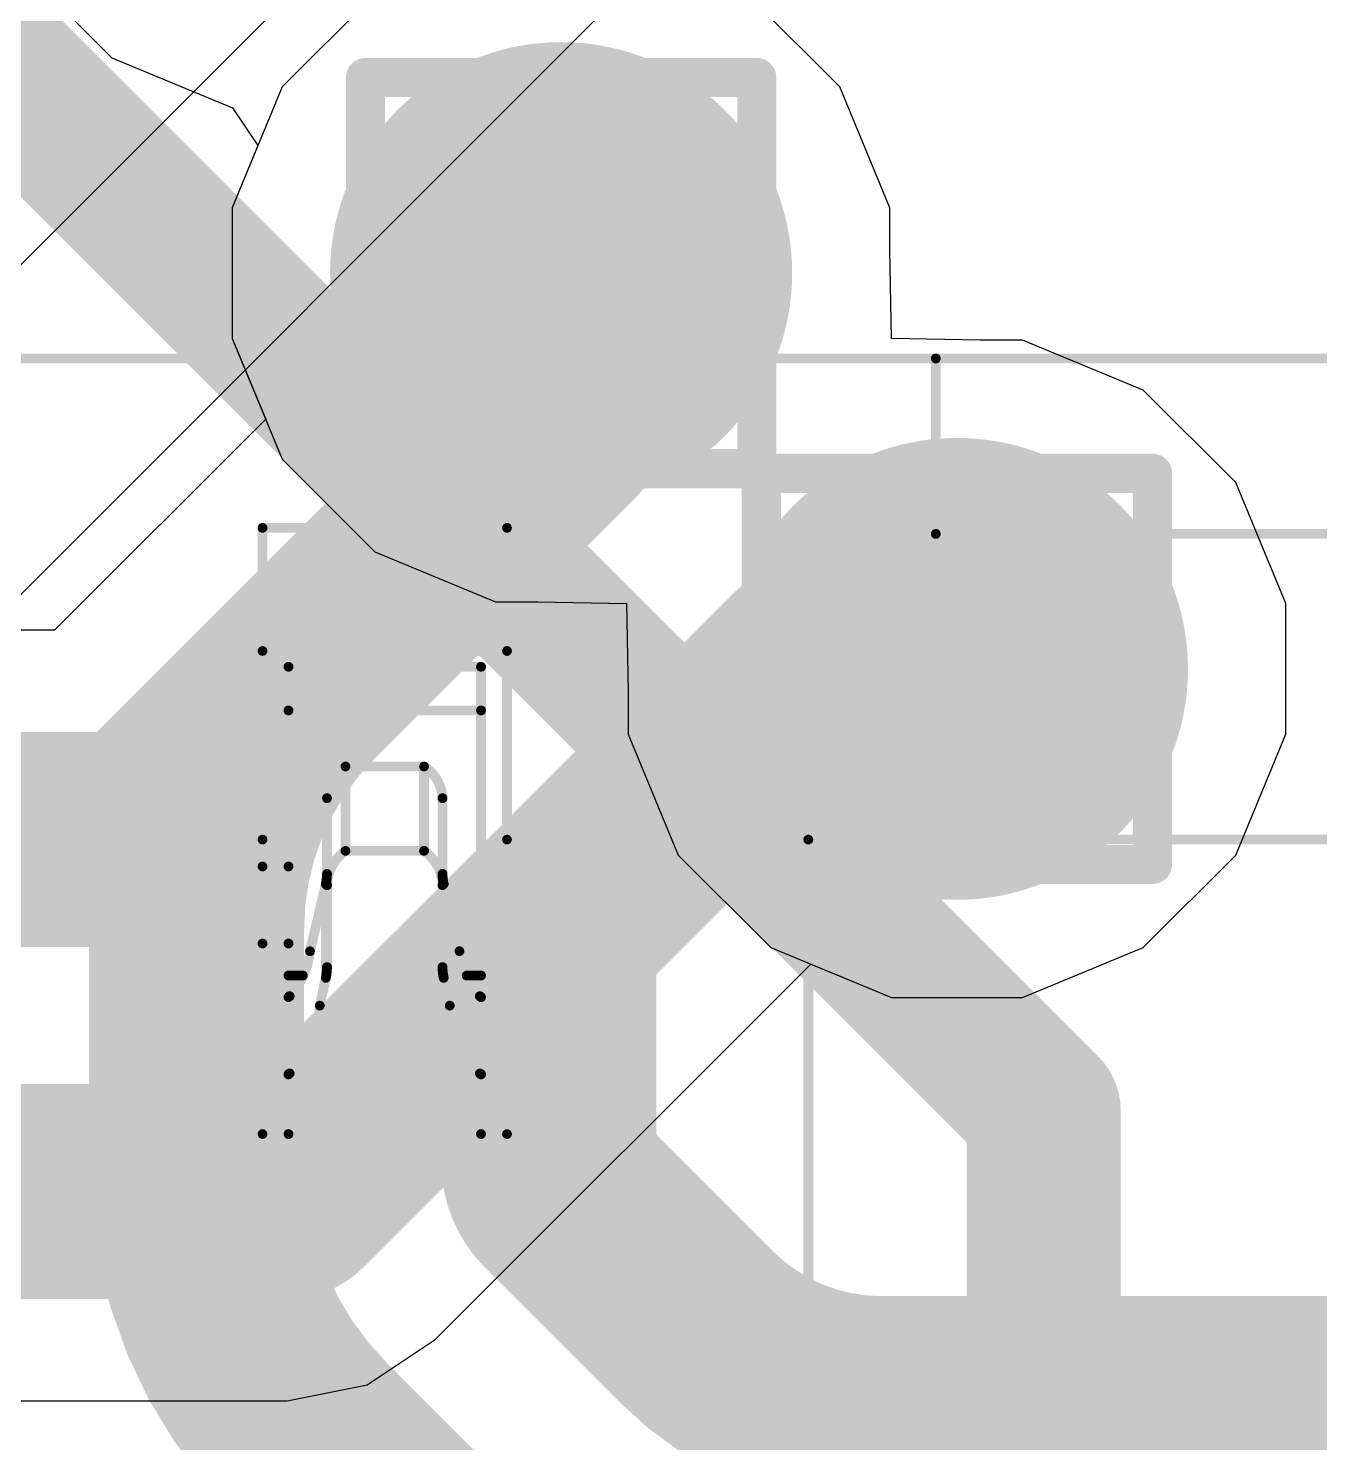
# Model space of a CAD drawing. Header units: inches. Extents: x -11 to 5433, y -4 to 5447.
# Drawn here: x 23.992 to 25.669, y 29.886 to 31.724 of the extents above; entities that cross this region are included whole.
import ezdxf

# ---------------------------------------------------------------- set-up
doc = ezdxf.new("R2010")
doc.units = ezdxf.units.IN
for name, color, linetype in [('Bottom Layer', 5, 'Continuous'), ('Bottom Solder', 6, 'Continuous'), ('Drill Drawing', 1, 'Continuous'), ('Ground', 16, 'Continuous'), ('Mechanical 4', 56, 'Continuous'), ('Power', 76, 'Continuous'), ('Top Layer', 1, 'Continuous'), ('Top Overlay', 2, 'Continuous'), ('Via Holes', 16, 'Continuous')]:
    doc.layers.add(name, color=color, linetype=linetype)

# ---------------------------------------------------------------- blocks, each defined once
blk = doc.blocks.new('WQFN_30_EP_2_5_4_5__B_27')
at = {"layer": 'Bottom Solder'}
for p in [(-0.8184, 1.9034), (-1.4883, 1.6617)]:
    blk.add_line(p, (-5421.186, -5425.6862), dxfattribs=at)
blk = doc.blocks.new('QTH_030_01_L_D_A_K_TR_157')
at = {"layer": 'Top Overlay'}
for points in [[(-10, -0.7, 0.2, 0.2, 0), (-10, -1.461, 0.2, 0.2, 0)], [(-8.476, -2.985, 0.2, 0.2, 0), (-10, -1.461, 0.2, 0.2, 0)]]:
    blk.add_lwpolyline(points, format="xyseb", dxfattribs=at)
blk.add_lwpolyline([(-10.05, -1.461, 0.1, 0.1, 1), (-9.95, -1.461, 0.1, 0.1, 1)], format="xyseb", close=True, dxfattribs=at)
blk.add_lwpolyline([(-10.05, -1.461, 0.1, 0.1, 1), (-9.95, -1.461, 0.1, 0.1, 1)], format="xyseb", close=True, dxfattribs=at)

msp = doc.modelspace()

# ---------------------------------------------------------------- hatches: boundary and pattern name
at = {"layer": 'Bottom Layer'}
h = msp.add_hatch(color=5, dxfattribs=at)
edge = h.paths.add_edge_path()
edge.add_arc((24.6839, 31.4058), 0.3, 0, 360)
h = msp.add_hatch(color=5, dxfattribs=at)
edge = h.paths.add_edge_path()
edge.add_arc((25.1979, 30.8917), 0.3, 0, 360)
at = {"layer": 'Ground'}
h = msp.add_hatch(color=16, dxfattribs=at)
edge = h.paths.add_edge_path()
edge.add_arc((24.6839, 31.4058), 0.3, 0, 360)
h = msp.add_hatch(color=16, dxfattribs=at)
edge = h.paths.add_edge_path()
edge.add_arc((25.1979, 30.8917), 0.3, 0, 360)
at = {"layer": 'Power'}
h = msp.add_hatch(color=76, dxfattribs=at)
edge = h.paths.add_edge_path()
edge.add_arc((24.6839, 31.4058), 0.3, 0, 360)
h = msp.add_hatch(color=76, dxfattribs=at)
edge = h.paths.add_edge_path()
edge.add_arc((25.1979, 30.8917), 0.3, 0, 360)
at = {"layer": 'Top Layer'}
h = msp.add_hatch(color=1, dxfattribs=at)
edge = h.paths.add_edge_path()
edge.add_arc((24.6839, 31.4058), 0.3, 0, 360)
h = msp.add_hatch(color=1, dxfattribs=at)
edge = h.paths.add_edge_path()
edge.add_arc((25.1979, 30.8917), 0.3, 0, 360)
at = {"layer": 'Via Holes'}
h = msp.add_hatch(color=7, dxfattribs=at)
edge = h.paths.add_edge_path()
edge.add_arc((24.6839, 31.4058), 0.15, 0, 360)
h = msp.add_hatch(color=7, dxfattribs=at)
edge = h.paths.add_edge_path()
edge.add_arc((25.1979, 30.8917), 0.15, 0, 360)

# ---------------------------------------------------------------- linework, layer by layer
at = {"layer": 'Bottom Layer'}
for points in [[(24.6839, 31.4058, 0.2794, 0.2794, -0.198911), (24.549, 31.0801, 0.2794, 0.2794, 0)], [(24.3444, 30.8755, 0.2794, 0.2794, 0), (24.5486, 31.0797, 0.2794, 0.2794, 0)], [(24.5486, 31.0797, 0.2794, 0.2794, 0), (24.549, 31.0801, 0.2794, 0.2794, 0)], [(24.3433, 30.8744, 0.2794, 0.2794, 0), (24.3444, 30.8755, 0.2794, 0.2794, 0)], [(24.8722, 30.7568, 0.2794, 0.2794, -0.198912), (25.1979, 30.8917, 0.2794, 0.2794, 0)], [(24.2105, 30.5538, 0.2794, 0.2794, -0.198912), (24.3433, 30.8744, 0.2794, 0.2794, 0)], [(24.6677, 30.5522, 0.2794, 0.2794, 0), (24.8719, 30.7565, 0.2794, 0.2794, 0)], [(24.8719, 30.7565, 0.2794, 0.2794, 0), (24.8722, 30.7568, 0.2794, 0.2794, 0)], [(24.2105, 30.251, 0.2794, 0.2794, 0), (24.2105, 30.5538, 0.2794, 0.2794, 0)], [(24.6677, 30.2519, 0.2794, 0.2794, 0), (24.6677, 30.5522, 0.2794, 0.2794, 0)], [(24.36, 29.8901, 0.2794, 0.2794, -0.198912), (24.2105, 30.251, 0.2794, 0.2794, 0)], [(24.6839, 30.2127, 0.2794, 0.2794, -0.198912), (24.6677, 30.2519, 0.2794, 0.2794, 0)], [(24.6839, 30.2127, 0.2794, 0.2794, 0), (24.8603, 30.0363, 0.2794, 0.2794, 0)], [(24.8603, 30.0363, 0.2794, 0.2794, 0), (24.8603, 30.0363, 0.2794, 0.2794, 0)], [(24.8603, 30.0363, 0.2794, 0.2794, -0.000049), (24.8603, 30.0363, 0.2794, 0.2794, 0)], [(25.0995, 29.9372, 0.2794, 0.2794, -0.198859), (24.8603, 30.0363, 0.2794, 0.2794, 0)], [(25.0995, 29.9372, 0.2794, 0.2794, 0), (25.3106, 29.9372, 0.2794, 0.2794, 0)], [(25.3106, 29.9372, 0.2794, 0.2794, 0), (26.0241, 29.9373, 0.2794, 0.2794, 0)], [(24.36, 29.8901, 0.2794, 0.2794, 0), (24.5376, 29.7125, 0.2794, 0.2794, 0)]]:
    msp.add_lwpolyline(points, format="xyseb", dxfattribs=at)
for points in [[(24.614, 31.4058, 0.1397, 0.1397, 1), (24.7537, 31.4058, 0.1397, 0.1397, 1)], [(24.4787, 31.0797, 0.1397, 0.1397, 1), (24.6184, 31.0797, 0.1397, 0.1397, 1)], [(24.4787, 31.0797, 0.1397, 0.1397, 1), (24.6184, 31.0797, 0.1397, 0.1397, 1)], [(24.4791, 31.0801, 0.1397, 0.1397, 1), (24.6188, 31.0801, 0.1397, 0.1397, 1)], [(24.4791, 31.0801, 0.1397, 0.1397, 1), (24.6188, 31.0801, 0.1397, 0.1397, 1)], [(24.2745, 30.8755, 0.1397, 0.1397, 1), (24.4142, 30.8755, 0.1397, 0.1397, 1)], [(24.2745, 30.8755, 0.1397, 0.1397, 1), (24.4142, 30.8755, 0.1397, 0.1397, 1)], [(25.1281, 30.8917, 0.1397, 0.1397, 1), (25.2678, 30.8917, 0.1397, 0.1397, 1)], [(24.2734, 30.8744, 0.1397, 0.1397, 1), (24.4131, 30.8744, 0.1397, 0.1397, 1)], [(24.2734, 30.8744, 0.1397, 0.1397, 1), (24.4131, 30.8744, 0.1397, 0.1397, 1)], [(24.802, 30.7565, 0.1397, 0.1397, 1), (24.9417, 30.7565, 0.1397, 0.1397, 1)], [(24.802, 30.7565, 0.1397, 0.1397, 1), (24.9417, 30.7565, 0.1397, 0.1397, 1)], [(24.8024, 30.7568, 0.1397, 0.1397, 1), (24.9421, 30.7568, 0.1397, 0.1397, 1)], [(24.8024, 30.7568, 0.1397, 0.1397, 1), (24.9421, 30.7568, 0.1397, 0.1397, 1)], [(24.1406, 30.5538, 0.1397, 0.1397, 1), (24.2803, 30.5538, 0.1397, 0.1397, 1)], [(24.1406, 30.5538, 0.1397, 0.1397, 1), (24.2803, 30.5538, 0.1397, 0.1397, 1)], [(24.5978, 30.5522, 0.1397, 0.1397, 1), (24.7375, 30.5522, 0.1397, 0.1397, 1)], [(24.5978, 30.5522, 0.1397, 0.1397, 1), (24.7375, 30.5522, 0.1397, 0.1397, 1)], [(24.1406, 30.251, 0.1397, 0.1397, 1), (24.2803, 30.251, 0.1397, 0.1397, 1)], [(24.1406, 30.251, 0.1397, 0.1397, 1), (24.2803, 30.251, 0.1397, 0.1397, 1)], [(24.5978, 30.2519, 0.1397, 0.1397, 1), (24.7375, 30.2519, 0.1397, 0.1397, 1)], [(24.5978, 30.2519, 0.1397, 0.1397, 1), (24.7375, 30.2519, 0.1397, 0.1397, 1)], [(24.614, 30.2127, 0.1397, 0.1397, 1), (24.7537, 30.2127, 0.1397, 0.1397, 1)], [(24.614, 30.2127, 0.1397, 0.1397, 1), (24.7537, 30.2127, 0.1397, 0.1397, 1)], [(24.7904, 30.0363, 0.1397, 0.1397, 1), (24.9301, 30.0363, 0.1397, 0.1397, 1)], [(24.7905, 30.0363, 0.1397, 0.1397, 1), (24.9302, 30.0363, 0.1397, 0.1397, 1)], [(24.7904, 30.0363, 0.1397, 0.1397, 1), (24.9301, 30.0363, 0.1397, 0.1397, 1)], [(24.7905, 30.0363, 0.1397, 0.1397, 1), (24.9302, 30.0363, 0.1397, 0.1397, 1)], [(24.7904, 30.0363, 0.1397, 0.1397, 1), (24.9301, 30.0363, 0.1397, 0.1397, 1)], [(24.7905, 30.0363, 0.1397, 0.1397, 1), (24.9302, 30.0363, 0.1397, 0.1397, 1)], [(25.0296, 29.9372, 0.1397, 0.1397, 1), (25.1693, 29.9372, 0.1397, 0.1397, 1)], [(25.0296, 29.9372, 0.1397, 0.1397, 1), (25.1693, 29.9372, 0.1397, 0.1397, 1)], [(25.2407, 29.9372, 0.1397, 0.1397, 1), (25.3804, 29.9372, 0.1397, 0.1397, 1)], [(25.2407, 29.9372, 0.1397, 0.1397, 1), (25.3804, 29.9372, 0.1397, 0.1397, 1)], [(24.2901, 29.8901, 0.1397, 0.1397, 1), (24.4298, 29.8901, 0.1397, 0.1397, 1)], [(24.2901, 29.8901, 0.1397, 0.1397, 1), (24.4298, 29.8901, 0.1397, 0.1397, 1)]]:
    msp.add_lwpolyline(points, format="xyseb", close=True, dxfattribs=at)
at = {"layer": 'Drill Drawing'}
for points in [[(24.4299, 31.6598, 0.0508, 0.0508, 0), (24.9379, 31.6598, 0.0508, 0.0508, 0)], [(24.4299, 31.1518, 0.0508, 0.0508, 0), (24.4299, 31.6598, 0.0508, 0.0508, 0)], [(24.9379, 31.1518, 0.0508, 0.0508, 0), (24.9379, 31.6598, 0.0508, 0.0508, 0)], [(24.5315, 31.5582, 0.0508, 0.0508, 0), (24.8363, 31.5582, 0.0508, 0.0508, 0)], [(24.5315, 31.2534, 0.0508, 0.0508, 0), (24.5315, 31.5582, 0.0508, 0.0508, 0)], [(24.8363, 31.2534, 0.0508, 0.0508, 0), (24.8363, 31.5582, 0.0508, 0.0508, 0)], [(24.5315, 31.2534, 0.0508, 0.0508, 0), (24.8363, 31.2534, 0.0508, 0.0508, 0)], [(24.4299, 31.1518, 0.0508, 0.0508, 0), (24.9379, 31.1518, 0.0508, 0.0508, 0)], [(24.9439, 31.1457, 0.0508, 0.0508, 0), (25.4519, 31.1457, 0.0508, 0.0508, 0)], [(24.9439, 30.6377, 0.0508, 0.0508, 0), (24.9439, 31.1457, 0.0508, 0.0508, 0)], [(25.4519, 30.6377, 0.0508, 0.0508, 0), (25.4519, 31.1457, 0.0508, 0.0508, 0)], [(25.0455, 31.0441, 0.0508, 0.0508, 0), (25.3503, 31.0441, 0.0508, 0.0508, 0)], [(25.0455, 30.7393, 0.0508, 0.0508, 0), (25.0455, 31.0441, 0.0508, 0.0508, 0)], [(25.3503, 30.7393, 0.0508, 0.0508, 0), (25.3503, 31.0441, 0.0508, 0.0508, 0)], [(25.0455, 30.7393, 0.0508, 0.0508, 0), (25.3503, 30.7393, 0.0508, 0.0508, 0)], [(24.9439, 30.6377, 0.0508, 0.0508, 0), (25.4519, 30.6377, 0.0508, 0.0508, 0)]]:
    msp.add_lwpolyline(points, format="xyseb", dxfattribs=at)
for points in [[(24.4172, 31.6598, 0.0254, 0.0254, 1), (24.4426, 31.6598, 0.0254, 0.0254, 1)], [(24.4172, 31.6598, 0.0254, 0.0254, 1), (24.4426, 31.6598, 0.0254, 0.0254, 1)], [(24.9252, 31.6598, 0.0254, 0.0254, 1), (24.9506, 31.6598, 0.0254, 0.0254, 1)], [(24.9252, 31.6598, 0.0254, 0.0254, 1), (24.9506, 31.6598, 0.0254, 0.0254, 1)], [(24.5188, 31.5582, 0.0254, 0.0254, 1), (24.5442, 31.5582, 0.0254, 0.0254, 1)], [(24.5188, 31.5582, 0.0254, 0.0254, 1), (24.5442, 31.5582, 0.0254, 0.0254, 1)], [(24.8236, 31.5582, 0.0254, 0.0254, 1), (24.849, 31.5582, 0.0254, 0.0254, 1)], [(24.8236, 31.5582, 0.0254, 0.0254, 1), (24.849, 31.5582, 0.0254, 0.0254, 1)], [(24.5188, 31.2534, 0.0254, 0.0254, 1), (24.5442, 31.2534, 0.0254, 0.0254, 1)], [(24.5188, 31.2534, 0.0254, 0.0254, 1), (24.5442, 31.2534, 0.0254, 0.0254, 1)], [(24.8236, 31.2534, 0.0254, 0.0254, 1), (24.849, 31.2534, 0.0254, 0.0254, 1)], [(24.8236, 31.2534, 0.0254, 0.0254, 1), (24.849, 31.2534, 0.0254, 0.0254, 1)], [(24.4172, 31.1518, 0.0254, 0.0254, 1), (24.4426, 31.1518, 0.0254, 0.0254, 1)], [(24.4172, 31.1518, 0.0254, 0.0254, 1), (24.4426, 31.1518, 0.0254, 0.0254, 1)], [(24.9252, 31.1518, 0.0254, 0.0254, 1), (24.9506, 31.1518, 0.0254, 0.0254, 1)], [(24.9252, 31.1518, 0.0254, 0.0254, 1), (24.9506, 31.1518, 0.0254, 0.0254, 1)], [(24.9312, 31.1457, 0.0254, 0.0254, 1), (24.9566, 31.1457, 0.0254, 0.0254, 1)], [(24.9312, 31.1457, 0.0254, 0.0254, 1), (24.9566, 31.1457, 0.0254, 0.0254, 1)], [(25.4392, 31.1457, 0.0254, 0.0254, 1), (25.4646, 31.1457, 0.0254, 0.0254, 1)], [(25.4392, 31.1457, 0.0254, 0.0254, 1), (25.4646, 31.1457, 0.0254, 0.0254, 1)], [(25.0328, 31.0441, 0.0254, 0.0254, 1), (25.0582, 31.0441, 0.0254, 0.0254, 1)], [(25.0328, 31.0441, 0.0254, 0.0254, 1), (25.0582, 31.0441, 0.0254, 0.0254, 1)], [(25.3376, 31.0441, 0.0254, 0.0254, 1), (25.363, 31.0441, 0.0254, 0.0254, 1)], [(25.3376, 31.0441, 0.0254, 0.0254, 1), (25.363, 31.0441, 0.0254, 0.0254, 1)], [(25.0328, 30.7393, 0.0254, 0.0254, 1), (25.0582, 30.7393, 0.0254, 0.0254, 1)], [(25.0328, 30.7393, 0.0254, 0.0254, 1), (25.0582, 30.7393, 0.0254, 0.0254, 1)], [(25.3376, 30.7393, 0.0254, 0.0254, 1), (25.363, 30.7393, 0.0254, 0.0254, 1)], [(25.3376, 30.7393, 0.0254, 0.0254, 1), (25.363, 30.7393, 0.0254, 0.0254, 1)], [(24.9312, 30.6377, 0.0254, 0.0254, 1), (24.9566, 30.6377, 0.0254, 0.0254, 1)], [(24.9312, 30.6377, 0.0254, 0.0254, 1), (24.9566, 30.6377, 0.0254, 0.0254, 1)], [(25.4392, 30.6377, 0.0254, 0.0254, 1), (25.4646, 30.6377, 0.0254, 0.0254, 1)], [(25.4392, 30.6377, 0.0254, 0.0254, 1), (25.4646, 30.6377, 0.0254, 0.0254, 1)]]:
    msp.add_lwpolyline(points, format="xyseb", close=True, dxfattribs=at)
at = {"layer": 'Ground'}
for p, q in [((24.442, 31.7678), (24.3219, 31.6477)), ((25.0458, 31.6477), (24.9257, 31.7678)), ((24.3219, 31.6477), (24.2569, 31.4907)), ((25.1109, 31.4907), (25.0458, 31.6477)), ((24.2569, 31.4907), (24.2569, 31.3208)), ((25.1109, 31.4361), (25.1109, 31.4907)), ((25.113, 31.3208), (25.1109, 31.4361)), ((24.2569, 31.3208), (24.3219, 31.1639)), ((25.2282, 31.3187), (25.113, 31.3208)), ((25.2829, 31.3187), (25.2282, 31.3187)), ((25.4398, 31.2537), (25.2829, 31.3187)), ((25.5599, 31.1336), (25.4398, 31.2537)), ((24.3219, 31.1639), (24.442, 31.0438)), ((25.6249, 30.9767), (25.5599, 31.1336)), ((24.442, 31.0438), (24.5989, 30.9788)), ((24.5989, 30.9788), (24.6536, 30.9788)), ((24.6536, 30.9788), (24.7688, 30.9767)), ((24.7688, 30.9767), (24.7709, 30.8615)), ((25.6249, 30.8068), (25.6249, 30.9767)), ((24.7709, 30.8615), (24.7709, 30.8068)), ((24.7709, 30.8068), (24.8359, 30.6498)), ((25.5599, 30.6498), (25.6249, 30.8068)), ((24.8359, 30.6498), (24.956, 30.5297)), ((25.4398, 30.5297), (25.5599, 30.6498)), ((24.956, 30.5297), (25.113, 30.4647)), ((25.2829, 30.4647), (25.4398, 30.5297)), ((25.113, 30.4647), (25.2829, 30.4647))]:
    msp.add_line(p, q, dxfattribs=at)
at = {"layer": 'Mechanical 4'}
for points in [[(4.3524, 31.2949, 0.0127, 0.0127, 0), (26.1425, 31.2949, 0.0127, 0.0127, 0)], [(25.1704, 31.067, 0.0127, 0.0127, 0), (25.1704, 31.2949, 0.0127, 0.0127, 0)], [(24.2962, 31.0749, 0.0127, 0.0127, 0), (24.6137, 31.0749, 0.0127, 0.0127, 0)], [(24.2962, 30.2874, 0.0127, 0.0127, 0), (24.2962, 31.0749, 0.0127, 0.0127, 0)], [(24.6137, 30.6699, 0.0127, 0.0127, 0), (24.6137, 31.0749, 0.0127, 0.0127, 0)], [(25.1704, 31.067, 0.0127, 0.0127, 0), (26.3704, 31.067, 0.0127, 0.0127, 0)], [(24.2962, 30.9149, 0.0127, 0.0127, 0), (24.6137, 30.9149, 0.0127, 0.0127, 0)], [(24.3299, 30.8944, 0.0127, 0.0127, 0), (24.5799, 30.8944, 0.0127, 0.0127, 0)], [(24.3299, 30.2874, 0.0127, 0.0127, 0), (24.3299, 30.8944, 0.0127, 0.0127, 0)], [(24.5799, 30.2874, 0.0127, 0.0127, 0), (24.5799, 30.8944, 0.0127, 0.0127, 0)], [(24.3299, 30.8377, 0.0127, 0.0127, 0), (24.5799, 30.8377, 0.0127, 0.0127, 0)], [(24.3799, 30.7237, 0.0127, 0.0127, -0.247377), (24.4039, 30.7649, 0.0127, 0.0127, 0)], [(24.4039, 30.7649, 0.0127, 0.0127, 0), (24.5059, 30.7649, 0.0127, 0.0127, 0)], [(24.4039, 30.6553, 0.0127, 0.0127, 0), (24.4039, 30.7649, 0.0127, 0.0127, 0)], [(24.5059, 30.6553, 0.0127, 0.0127, 0), (24.5059, 30.7649, 0.0127, 0.0127, 0)], [(24.5059, 30.7649, 0.0127, 0.0127, -0.247377), (24.5299, 30.7237, 0.0127, 0.0127, 0)], [(24.3799, 30.5043, 0.0127, 0.0127, 0), (24.3799, 30.7237, 0.0127, 0.0127, 0)], [(24.5299, 30.5043, 0.0127, 0.0127, 0), (24.5299, 30.7237, 0.0127, 0.0127, 0)], [(23.9787, 30.6699, 0.0127, 0.0127, 0), (24.2962, 30.6699, 0.0127, 0.0127, 0)], [(24.6137, 30.6699, 0.0127, 0.0127, 0), (25.8949, 30.6699, 0.0127, 0.0127, 0)], [(24.6137, 30.2874, 0.0127, 0.0127, 0), (24.6137, 30.6699, 0.0127, 0.0127, 0)], [(25.0049, 28.0649, 0.0127, 0.0127, 0), (25.0049, 30.6699, 0.0127, 0.0127, 0)], [(24.3799, 30.6107, 0.0127, 0.0127, -0.23748), (24.4039, 30.6553, 0.0127, 0.0127, 0)], [(24.4039, 30.6553, 0.0127, 0.0127, 0), (24.5059, 30.6553, 0.0127, 0.0127, 0)], [(24.5059, 30.6553, 0.0127, 0.0127, -0.23748), (24.5299, 30.6107, 0.0127, 0.0127, 0)], [(24.2962, 30.6349, 0.0127, 0.0127, 0), (24.3299, 30.6349, 0.0127, 0.0127, 0)], [(24.3799, 30.6253, 0.0127, 0.0127, -0.057864), (24.3784, 30.6122, 0.0127, 0.0127, 0)], [(24.5314, 30.6122, 0.0127, 0.0127, -0.057864), (24.5299, 30.6253, 0.0127, 0.0127, 0)], [(24.3579, 30.5249, 0.0127, 0.0127, 0), (24.3784, 30.6122, 0.0127, 0.0127, 0)], [(24.3784, 30.4903, 0.0127, 0.0127, 0), (24.3784, 30.6122, 0.0127, 0.0127, 0)], [(24.5314, 30.6122, 0.0127, 0.0127, 0), (24.5519, 30.5249, 0.0127, 0.0127, 0)], [(24.5314, 30.4903, 0.0127, 0.0127, 0), (24.5314, 30.6122, 0.0127, 0.0127, 0)], [(24.2962, 30.5349, 0.0127, 0.0127, 0), (24.3299, 30.5349, 0.0127, 0.0127, 0)], [(24.3579, 30.5249, 0.0127, 0.0127, -0.162591), (24.3314, 30.4665, 0.0127, 0.0127, 0)], [(24.5784, 30.4665, 0.0127, 0.0127, -0.162591), (24.5519, 30.5249, 0.0127, 0.0127, 0)], [(24.3799, 30.5043, 0.0127, 0.0127, -0.053658), (24.3784, 30.4903, 0.0127, 0.0127, 0)], [(24.5314, 30.4903, 0.0127, 0.0127, -0.053658), (24.5299, 30.5043, 0.0127, 0.0127, 0)], [(24.3299, 30.4933, 0.0127, 0.0127, 0), (24.3486, 30.4933, 0.0127, 0.0127, 0)], [(24.3705, 30.4542, 0.0127, 0.0127, 0), (24.3784, 30.4903, 0.0127, 0.0127, 0)], [(24.5314, 30.4903, 0.0127, 0.0127, 0), (24.5393, 30.4542, 0.0127, 0.0127, 0)], [(24.5612, 30.4933, 0.0127, 0.0127, 0), (24.5799, 30.4933, 0.0127, 0.0127, 0)], [(24.33, 30.4654, 0.0127, 0.0127, -0.035041), (24.3301, 30.4655, 0.0127, 0.0127, 0)], [(24.3299, 30.4653, 0.0127, 0.0127, -0.028404), (24.33, 30.4654, 0.0127, 0.0127, 0)], [(24.3299, 30.4652, 0.0127, 0.0127, -0.011022), (24.3299, 30.4653, 0.0127, 0.0127, 0)], [(24.3301, 30.4655, 0.0127, 0.0127, -0.032319), (24.3302, 30.4656, 0.0127, 0.0127, 0)], [(24.3302, 30.4656, 0.0127, 0.0127, -0.024462), (24.3303, 30.4657, 0.0127, 0.0127, 0)], [(24.3303, 30.4657, 0.0127, 0.0127, -0.013729), (24.3305, 30.4658, 0.0127, 0.0127, 0)], [(24.3305, 30.4658, 0.0127, 0.0127, -0.00812), (24.3307, 30.466, 0.0127, 0.0127, 0)], [(24.3307, 30.466, 0.0127, 0.0127, -0.004821), (24.3309, 30.4661, 0.0127, 0.0127, 0)], [(24.3309, 30.4661, 0.0127, 0.0127, 0), (24.3314, 30.4665, 0.0127, 0.0127, 0)], [(24.3314, 30.3661, 0.0127, 0.0127, 0), (24.3314, 30.4665, 0.0127, 0.0127, 0)], [(24.5784, 30.4665, 0.0127, 0.0127, 0), (24.5787, 30.4663, 0.0127, 0.0127, 0)], [(24.5784, 30.3661, 0.0127, 0.0127, 0), (24.5784, 30.4665, 0.0127, 0.0127, 0)], [(24.5787, 30.4663, 0.0127, 0.0127, 0), (24.5789, 30.4661, 0.0127, 0.0127, 0)], [(24.5789, 30.4661, 0.0127, 0.0127, -0.006055), (24.5791, 30.466, 0.0127, 0.0127, 0)], [(24.5792, 30.466, 0.0127, 0.0127, -0.010737), (24.5794, 30.4658, 0.0127, 0.0127, 0)], [(24.5794, 30.4658, 0.0127, 0.0127, -0.018562), (24.5795, 30.4657, 0.0127, 0.0127, 0)], [(24.5795, 30.4657, 0.0127, 0.0127, -0.023386), (24.5796, 30.4656, 0.0127, 0.0127, 0)], [(24.5796, 30.4656, 0.0127, 0.0127, -0.054321), (24.5798, 30.4654, 0.0127, 0.0127, 0)], [(24.5798, 30.4654, 0.0127, 0.0127, -0.028597), (24.5799, 30.4652, 0.0127, 0.0127, 0)], [(24.3705, 30.4542, 0.0127, 0.0127, -0.179894), (24.3314, 30.3661, 0.0127, 0.0127, 0)], [(24.3705, 30.4542, 0.0127, 0.0127, 0), (24.5393, 30.4542, 0.0127, 0.0127, 0)], [(24.5784, 30.3661, 0.0127, 0.0127, -0.179894), (24.5393, 30.4542, 0.0127, 0.0127, 0)], [(24.33, 30.3653, 0.0127, 0.0127, -0.037446), (24.3301, 30.3653, 0.0127, 0.0127, 0)], [(24.3301, 30.3653, 0.0127, 0.0127, -0.031881), (24.3302, 30.3654, 0.0127, 0.0127, 0)], [(24.3301, 30.3654, 0.0127, 0.0127, -0.02262), (24.3303, 30.3655, 0.0127, 0.0127, 0)], [(24.3303, 30.3655, 0.0127, 0.0127, -0.012209), (24.3305, 30.3656, 0.0127, 0.0127, 0)], [(24.3305, 30.3656, 0.0127, 0.0127, -0.00707), (24.3307, 30.3657, 0.0127, 0.0127, 0)], [(24.3307, 30.3657, 0.0127, 0.0127, 0), (24.3309, 30.3658, 0.0127, 0.0127, 0)], [(24.3309, 30.3658, 0.0127, 0.0127, 0), (24.3314, 30.3661, 0.0127, 0.0127, 0)], [(24.5784, 30.3661, 0.0127, 0.0127, 0), (24.5787, 30.366, 0.0127, 0.0127, 0)], [(24.5787, 30.366, 0.0127, 0.0127, 0), (24.5789, 30.3658, 0.0127, 0.0127, 0)], [(24.5789, 30.3658, 0.0127, 0.0127, -0.005205), (24.5792, 30.3657, 0.0127, 0.0127, 0)], [(24.5791, 30.3657, 0.0127, 0.0127, -0.009376), (24.5794, 30.3656, 0.0127, 0.0127, 0)], [(24.5794, 30.3656, 0.0127, 0.0127, -0.016687), (24.5795, 30.3655, 0.0127, 0.0127, 0)], [(24.5795, 30.3655, 0.0127, 0.0127, -0.021994), (24.5796, 30.3654, 0.0127, 0.0127, 0)], [(24.5796, 30.3654, 0.0127, 0.0127, -0.026751), (24.5797, 30.3654, 0.0127, 0.0127, 0)], [(24.5797, 30.3654, 0.0127, 0.0127, -0.028288), (24.5798, 30.3653, 0.0127, 0.0127, 0)], [(24.3299, 30.3652, 0.0127, 0.0127, -0.032689), (24.33, 30.3653, 0.0127, 0.0127, 0)], [(24.3299, 30.3651, 0.0127, 0.0127, -0.013234), (24.3299, 30.3652, 0.0127, 0.0127, 0)], [(24.3299, 30.3649, 0.0127, 0.0127, 0), (24.5799, 30.3649, 0.0127, 0.0127, 0)], [(24.5798, 30.3653, 0.0127, 0.0127, -0.032605), (24.5799, 30.3651, 0.0127, 0.0127, 0)], [(24.2962, 30.2874, 0.0127, 0.0127, 0), (24.6137, 30.2874, 0.0127, 0.0127, 0)]]:
    msp.add_lwpolyline(points, format="xyseb", dxfattribs=at)
for points in [[(25.1672, 31.2949, 0.00635, 0.00635, 1), (25.1736, 31.2949, 0.00635, 0.00635, 1)], [(24.293, 31.0749, 0.00635, 0.00635, 1), (24.2993, 31.0749, 0.00635, 0.00635, 1)], [(24.293, 31.0749, 0.00635, 0.00635, 1), (24.2993, 31.0749, 0.00635, 0.00635, 1)], [(24.6105, 31.0749, 0.00635, 0.00635, 1), (24.6168, 31.0749, 0.00635, 0.00635, 1)], [(24.6105, 31.0749, 0.00635, 0.00635, 1), (24.6168, 31.0749, 0.00635, 0.00635, 1)], [(25.1672, 31.067, 0.00635, 0.00635, 1), (25.1736, 31.067, 0.00635, 0.00635, 1)], [(25.1672, 31.067, 0.00635, 0.00635, 1), (25.1736, 31.067, 0.00635, 0.00635, 1)], [(24.293, 30.9149, 0.00635, 0.00635, 1), (24.2993, 30.9149, 0.00635, 0.00635, 1)], [(24.6105, 30.9149, 0.00635, 0.00635, 1), (24.6168, 30.9149, 0.00635, 0.00635, 1)], [(24.3267, 30.8944, 0.00635, 0.00635, 1), (24.3331, 30.8944, 0.00635, 0.00635, 1)], [(24.3267, 30.8944, 0.00635, 0.00635, 1), (24.3331, 30.8944, 0.00635, 0.00635, 1)], [(24.5767, 30.8944, 0.00635, 0.00635, 1), (24.5831, 30.8944, 0.00635, 0.00635, 1)], [(24.5767, 30.8944, 0.00635, 0.00635, 1), (24.5831, 30.8944, 0.00635, 0.00635, 1)], [(24.3267, 30.8377, 0.00635, 0.00635, 1), (24.3331, 30.8377, 0.00635, 0.00635, 1)], [(24.5767, 30.8377, 0.00635, 0.00635, 1), (24.5831, 30.8377, 0.00635, 0.00635, 1)], [(24.4007, 30.7649, 0.00635, 0.00635, 1), (24.4071, 30.7649, 0.00635, 0.00635, 1)], [(24.4007, 30.7649, 0.00635, 0.00635, 1), (24.4071, 30.7649, 0.00635, 0.00635, 1)], [(24.4007, 30.7649, 0.00635, 0.00635, 1), (24.4071, 30.7649, 0.00635, 0.00635, 1)], [(24.5027, 30.7649, 0.00635, 0.00635, 1), (24.5091, 30.7649, 0.00635, 0.00635, 1)], [(24.5027, 30.7649, 0.00635, 0.00635, 1), (24.5091, 30.7649, 0.00635, 0.00635, 1)], [(24.5027, 30.7649, 0.00635, 0.00635, 1), (24.5091, 30.7649, 0.00635, 0.00635, 1)], [(24.3767, 30.7237, 0.00635, 0.00635, 1), (24.3831, 30.7237, 0.00635, 0.00635, 1)], [(24.3767, 30.7237, 0.00635, 0.00635, 1), (24.3831, 30.7237, 0.00635, 0.00635, 1)], [(24.5267, 30.7237, 0.00635, 0.00635, 1), (24.5331, 30.7237, 0.00635, 0.00635, 1)], [(24.5267, 30.7237, 0.00635, 0.00635, 1), (24.5331, 30.7237, 0.00635, 0.00635, 1)], [(24.293, 30.6699, 0.00635, 0.00635, 1), (24.2993, 30.6699, 0.00635, 0.00635, 1)], [(24.6105, 30.6699, 0.00635, 0.00635, 1), (24.6168, 30.6699, 0.00635, 0.00635, 1)], [(24.6105, 30.6699, 0.00635, 0.00635, 1), (24.6168, 30.6699, 0.00635, 0.00635, 1)], [(24.6105, 30.6699, 0.00635, 0.00635, 1), (24.6168, 30.6699, 0.00635, 0.00635, 1)], [(25.0017, 30.6699, 0.00635, 0.00635, 1), (25.0081, 30.6699, 0.00635, 0.00635, 1)], [(24.4007, 30.6553, 0.00635, 0.00635, 1), (24.4071, 30.6553, 0.00635, 0.00635, 1)], [(24.4007, 30.6553, 0.00635, 0.00635, 1), (24.4071, 30.6553, 0.00635, 0.00635, 1)], [(24.4007, 30.6553, 0.00635, 0.00635, 1), (24.4071, 30.6553, 0.00635, 0.00635, 1)], [(24.5027, 30.6553, 0.00635, 0.00635, 1), (24.5091, 30.6553, 0.00635, 0.00635, 1)], [(24.5027, 30.6553, 0.00635, 0.00635, 1), (24.5091, 30.6553, 0.00635, 0.00635, 1)], [(24.5027, 30.6553, 0.00635, 0.00635, 1), (24.5091, 30.6553, 0.00635, 0.00635, 1)], [(24.293, 30.6349, 0.00635, 0.00635, 1), (24.2993, 30.6349, 0.00635, 0.00635, 1)], [(24.3267, 30.6349, 0.00635, 0.00635, 1), (24.3331, 30.6349, 0.00635, 0.00635, 1)], [(24.3767, 30.6253, 0.00635, 0.00635, 1), (24.3831, 30.6253, 0.00635, 0.00635, 1)], [(24.5267, 30.6253, 0.00635, 0.00635, 1), (24.5331, 30.6253, 0.00635, 0.00635, 1)], [(24.3752, 30.6122, 0.00635, 0.00635, 1), (24.3816, 30.6122, 0.00635, 0.00635, 1)], [(24.3752, 30.6122, 0.00635, 0.00635, 1), (24.3816, 30.6122, 0.00635, 0.00635, 1)], [(24.3752, 30.6122, 0.00635, 0.00635, 1), (24.3816, 30.6122, 0.00635, 0.00635, 1)], [(24.3767, 30.6107, 0.00635, 0.00635, 1), (24.3831, 30.6107, 0.00635, 0.00635, 1)], [(24.5267, 30.6107, 0.00635, 0.00635, 1), (24.5331, 30.6107, 0.00635, 0.00635, 1)], [(24.5282, 30.6122, 0.00635, 0.00635, 1), (24.5346, 30.6122, 0.00635, 0.00635, 1)], [(24.5282, 30.6122, 0.00635, 0.00635, 1), (24.5346, 30.6122, 0.00635, 0.00635, 1)], [(24.5282, 30.6122, 0.00635, 0.00635, 1), (24.5346, 30.6122, 0.00635, 0.00635, 1)], [(24.293, 30.5349, 0.00635, 0.00635, 1), (24.2993, 30.5349, 0.00635, 0.00635, 1)], [(24.3267, 30.5349, 0.00635, 0.00635, 1), (24.3331, 30.5349, 0.00635, 0.00635, 1)], [(24.3547, 30.5249, 0.00635, 0.00635, 1), (24.361, 30.5249, 0.00635, 0.00635, 1)], [(24.3547, 30.5249, 0.00635, 0.00635, 1), (24.361, 30.5249, 0.00635, 0.00635, 1)], [(24.5488, 30.5249, 0.00635, 0.00635, 1), (24.5551, 30.5249, 0.00635, 0.00635, 1)], [(24.5488, 30.5249, 0.00635, 0.00635, 1), (24.5551, 30.5249, 0.00635, 0.00635, 1)], [(24.3767, 30.5043, 0.00635, 0.00635, 1), (24.3831, 30.5043, 0.00635, 0.00635, 1)], [(24.3767, 30.5043, 0.00635, 0.00635, 1), (24.3831, 30.5043, 0.00635, 0.00635, 1)], [(24.5267, 30.5043, 0.00635, 0.00635, 1), (24.5331, 30.5043, 0.00635, 0.00635, 1)], [(24.5267, 30.5043, 0.00635, 0.00635, 1), (24.5331, 30.5043, 0.00635, 0.00635, 1)], [(24.3267, 30.4933, 0.00635, 0.00635, 1), (24.3331, 30.4933, 0.00635, 0.00635, 1)], [(24.3454, 30.4933, 0.00635, 0.00635, 1), (24.3517, 30.4933, 0.00635, 0.00635, 1)], [(24.3752, 30.4903, 0.00635, 0.00635, 1), (24.3816, 30.4903, 0.00635, 0.00635, 1)], [(24.3752, 30.4903, 0.00635, 0.00635, 1), (24.3816, 30.4903, 0.00635, 0.00635, 1)], [(24.3752, 30.4903, 0.00635, 0.00635, 1), (24.3816, 30.4903, 0.00635, 0.00635, 1)], [(24.5282, 30.4903, 0.00635, 0.00635, 1), (24.5346, 30.4903, 0.00635, 0.00635, 1)], [(24.5282, 30.4903, 0.00635, 0.00635, 1), (24.5346, 30.4903, 0.00635, 0.00635, 1)], [(24.5282, 30.4903, 0.00635, 0.00635, 1), (24.5346, 30.4903, 0.00635, 0.00635, 1)], [(24.5581, 30.4933, 0.00635, 0.00635, 1), (24.5644, 30.4933, 0.00635, 0.00635, 1)], [(24.5767, 30.4933, 0.00635, 0.00635, 1), (24.5831, 30.4933, 0.00635, 0.00635, 1)], [(24.3268, 30.4654, 0.00635, 0.00635, 1), (24.3332, 30.4654, 0.00635, 0.00635, 1)], [(24.3268, 30.4653, 0.00635, 0.00635, 1), (24.3331, 30.4653, 0.00635, 0.00635, 1)], [(24.3268, 30.4654, 0.00635, 0.00635, 1), (24.3332, 30.4654, 0.00635, 0.00635, 1)], [(24.3268, 30.4653, 0.00635, 0.00635, 1), (24.3331, 30.4653, 0.00635, 0.00635, 1)], [(24.3267, 30.4652, 0.00635, 0.00635, 1), (24.3331, 30.4652, 0.00635, 0.00635, 1)], [(24.3269, 30.4655, 0.00635, 0.00635, 1), (24.3332, 30.4655, 0.00635, 0.00635, 1)], [(24.3269, 30.4655, 0.00635, 0.00635, 1), (24.3332, 30.4655, 0.00635, 0.00635, 1)], [(24.327, 30.4656, 0.00635, 0.00635, 1), (24.3333, 30.4656, 0.00635, 0.00635, 1)], [(24.327, 30.4656, 0.00635, 0.00635, 1), (24.3333, 30.4656, 0.00635, 0.00635, 1)], [(24.3271, 30.4657, 0.00635, 0.00635, 1), (24.3335, 30.4657, 0.00635, 0.00635, 1)], [(24.3271, 30.4657, 0.00635, 0.00635, 1), (24.3335, 30.4657, 0.00635, 0.00635, 1)], [(24.3273, 30.4658, 0.00635, 0.00635, 1), (24.3336, 30.4658, 0.00635, 0.00635, 1)], [(24.3273, 30.4658, 0.00635, 0.00635, 1), (24.3336, 30.4658, 0.00635, 0.00635, 1)], [(24.3275, 30.466, 0.00635, 0.00635, 1), (24.3339, 30.466, 0.00635, 0.00635, 1)], [(24.3275, 30.466, 0.00635, 0.00635, 1), (24.3339, 30.466, 0.00635, 0.00635, 1)], [(24.3277, 30.4661, 0.00635, 0.00635, 1), (24.3341, 30.4661, 0.00635, 0.00635, 1)], [(24.3277, 30.4661, 0.00635, 0.00635, 1), (24.3341, 30.4661, 0.00635, 0.00635, 1)], [(24.3282, 30.4665, 0.00635, 0.00635, 1), (24.3346, 30.4665, 0.00635, 0.00635, 1)], [(24.3282, 30.4665, 0.00635, 0.00635, 1), (24.3346, 30.4665, 0.00635, 0.00635, 1)], [(24.3282, 30.4665, 0.00635, 0.00635, 1), (24.3346, 30.4665, 0.00635, 0.00635, 1)], [(24.5752, 30.4665, 0.00635, 0.00635, 1), (24.5816, 30.4665, 0.00635, 0.00635, 1)], [(24.5752, 30.4665, 0.00635, 0.00635, 1), (24.5816, 30.4665, 0.00635, 0.00635, 1)], [(24.5752, 30.4665, 0.00635, 0.00635, 1), (24.5816, 30.4665, 0.00635, 0.00635, 1)], [(24.5755, 30.4663, 0.00635, 0.00635, 1), (24.5818, 30.4663, 0.00635, 0.00635, 1)], [(24.5755, 30.4663, 0.00635, 0.00635, 1), (24.5818, 30.4663, 0.00635, 0.00635, 1)], [(24.5757, 30.4661, 0.00635, 0.00635, 1), (24.5821, 30.4661, 0.00635, 0.00635, 1)], [(24.5757, 30.4661, 0.00635, 0.00635, 1), (24.5821, 30.4661, 0.00635, 0.00635, 1)], [(24.576, 30.466, 0.00635, 0.00635, 1), (24.5823, 30.466, 0.00635, 0.00635, 1)], [(24.576, 30.466, 0.00635, 0.00635, 1), (24.5823, 30.466, 0.00635, 0.00635, 1)], [(24.5762, 30.4658, 0.00635, 0.00635, 1), (24.5825, 30.4658, 0.00635, 0.00635, 1)], [(24.5762, 30.4658, 0.00635, 0.00635, 1), (24.5825, 30.4658, 0.00635, 0.00635, 1)], [(24.5763, 30.4657, 0.00635, 0.00635, 1), (24.5827, 30.4657, 0.00635, 0.00635, 1)], [(24.5763, 30.4657, 0.00635, 0.00635, 1), (24.5827, 30.4657, 0.00635, 0.00635, 1)], [(24.5765, 30.4656, 0.00635, 0.00635, 1), (24.5828, 30.4656, 0.00635, 0.00635, 1)], [(24.5765, 30.4656, 0.00635, 0.00635, 1), (24.5828, 30.4656, 0.00635, 0.00635, 1)], [(24.5766, 30.4654, 0.00635, 0.00635, 1), (24.583, 30.4654, 0.00635, 0.00635, 1)], [(24.5766, 30.4654, 0.00635, 0.00635, 1), (24.583, 30.4654, 0.00635, 0.00635, 1)], [(24.5767, 30.4652, 0.00635, 0.00635, 1), (24.5831, 30.4652, 0.00635, 0.00635, 1)], [(24.3674, 30.4542, 0.00635, 0.00635, 1), (24.3737, 30.4542, 0.00635, 0.00635, 1)], [(24.3674, 30.4542, 0.00635, 0.00635, 1), (24.3737, 30.4542, 0.00635, 0.00635, 1)], [(24.3674, 30.4542, 0.00635, 0.00635, 1), (24.3737, 30.4542, 0.00635, 0.00635, 1)], [(24.5361, 30.4542, 0.00635, 0.00635, 1), (24.5425, 30.4542, 0.00635, 0.00635, 1)], [(24.5361, 30.4542, 0.00635, 0.00635, 1), (24.5425, 30.4542, 0.00635, 0.00635, 1)], [(24.5361, 30.4542, 0.00635, 0.00635, 1), (24.5425, 30.4542, 0.00635, 0.00635, 1)], [(24.3269, 30.3653, 0.00635, 0.00635, 1), (24.3332, 30.3653, 0.00635, 0.00635, 1)], [(24.3269, 30.3653, 0.00635, 0.00635, 1), (24.3332, 30.3653, 0.00635, 0.00635, 1)], [(24.327, 30.3654, 0.00635, 0.00635, 1), (24.3333, 30.3654, 0.00635, 0.00635, 1)], [(24.327, 30.3654, 0.00635, 0.00635, 1), (24.3333, 30.3654, 0.00635, 0.00635, 1)], [(24.3271, 30.3655, 0.00635, 0.00635, 1), (24.3335, 30.3655, 0.00635, 0.00635, 1)], [(24.3271, 30.3655, 0.00635, 0.00635, 1), (24.3335, 30.3655, 0.00635, 0.00635, 1)], [(24.3273, 30.3656, 0.00635, 0.00635, 1), (24.3336, 30.3656, 0.00635, 0.00635, 1)], [(24.3273, 30.3656, 0.00635, 0.00635, 1), (24.3336, 30.3656, 0.00635, 0.00635, 1)], [(24.3275, 30.3657, 0.00635, 0.00635, 1), (24.3339, 30.3657, 0.00635, 0.00635, 1)], [(24.3275, 30.3657, 0.00635, 0.00635, 1), (24.3339, 30.3657, 0.00635, 0.00635, 1)], [(24.3277, 30.3658, 0.00635, 0.00635, 1), (24.3341, 30.3658, 0.00635, 0.00635, 1)], [(24.3277, 30.3658, 0.00635, 0.00635, 1), (24.3341, 30.3658, 0.00635, 0.00635, 1)], [(24.3282, 30.3661, 0.00635, 0.00635, 1), (24.3346, 30.3661, 0.00635, 0.00635, 1)], [(24.3282, 30.3661, 0.00635, 0.00635, 1), (24.3346, 30.3661, 0.00635, 0.00635, 1)], [(24.3282, 30.3661, 0.00635, 0.00635, 1), (24.3346, 30.3661, 0.00635, 0.00635, 1)], [(24.5752, 30.3661, 0.00635, 0.00635, 1), (24.5816, 30.3661, 0.00635, 0.00635, 1)], [(24.5752, 30.3661, 0.00635, 0.00635, 1), (24.5816, 30.3661, 0.00635, 0.00635, 1)], [(24.5752, 30.3661, 0.00635, 0.00635, 1), (24.5816, 30.3661, 0.00635, 0.00635, 1)], [(24.5755, 30.366, 0.00635, 0.00635, 1), (24.5818, 30.366, 0.00635, 0.00635, 1)], [(24.5755, 30.366, 0.00635, 0.00635, 1), (24.5818, 30.366, 0.00635, 0.00635, 1)], [(24.5757, 30.3658, 0.00635, 0.00635, 1), (24.5821, 30.3658, 0.00635, 0.00635, 1)], [(24.5757, 30.3658, 0.00635, 0.00635, 1), (24.5821, 30.3658, 0.00635, 0.00635, 1)], [(24.576, 30.3657, 0.00635, 0.00635, 1), (24.5823, 30.3657, 0.00635, 0.00635, 1)], [(24.576, 30.3657, 0.00635, 0.00635, 1), (24.5823, 30.3657, 0.00635, 0.00635, 1)], [(24.5762, 30.3656, 0.00635, 0.00635, 1), (24.5825, 30.3656, 0.00635, 0.00635, 1)], [(24.5762, 30.3656, 0.00635, 0.00635, 1), (24.5825, 30.3656, 0.00635, 0.00635, 1)], [(24.5763, 30.3655, 0.00635, 0.00635, 1), (24.5827, 30.3655, 0.00635, 0.00635, 1)], [(24.5763, 30.3655, 0.00635, 0.00635, 1), (24.5827, 30.3655, 0.00635, 0.00635, 1)], [(24.5765, 30.3654, 0.00635, 0.00635, 1), (24.5828, 30.3654, 0.00635, 0.00635, 1)], [(24.5765, 30.3654, 0.00635, 0.00635, 1), (24.5828, 30.3654, 0.00635, 0.00635, 1)], [(24.5766, 30.3654, 0.00635, 0.00635, 1), (24.5829, 30.3654, 0.00635, 0.00635, 1)], [(24.5766, 30.3654, 0.00635, 0.00635, 1), (24.5829, 30.3654, 0.00635, 0.00635, 1)], [(24.3268, 30.3653, 0.00635, 0.00635, 1), (24.3332, 30.3653, 0.00635, 0.00635, 1)], [(24.3268, 30.3652, 0.00635, 0.00635, 1), (24.3331, 30.3652, 0.00635, 0.00635, 1)], [(24.3268, 30.3653, 0.00635, 0.00635, 1), (24.3332, 30.3653, 0.00635, 0.00635, 1)], [(24.3268, 30.3652, 0.00635, 0.00635, 1), (24.3331, 30.3652, 0.00635, 0.00635, 1)], [(24.3267, 30.3651, 0.00635, 0.00635, 1), (24.3331, 30.3651, 0.00635, 0.00635, 1)], [(24.3267, 30.3649, 0.00635, 0.00635, 1), (24.3331, 30.3649, 0.00635, 0.00635, 1)], [(24.5766, 30.3653, 0.00635, 0.00635, 1), (24.583, 30.3653, 0.00635, 0.00635, 1)], [(24.5766, 30.3653, 0.00635, 0.00635, 1), (24.583, 30.3653, 0.00635, 0.00635, 1)], [(24.5767, 30.3651, 0.00635, 0.00635, 1), (24.5831, 30.3651, 0.00635, 0.00635, 1)], [(24.5767, 30.3649, 0.00635, 0.00635, 1), (24.5831, 30.3649, 0.00635, 0.00635, 1)], [(24.293, 30.2874, 0.00635, 0.00635, 1), (24.2993, 30.2874, 0.00635, 0.00635, 1)], [(24.293, 30.2874, 0.00635, 0.00635, 1), (24.2993, 30.2874, 0.00635, 0.00635, 1)], [(24.3267, 30.2874, 0.00635, 0.00635, 1), (24.3331, 30.2874, 0.00635, 0.00635, 1)], [(24.5767, 30.2874, 0.00635, 0.00635, 1), (24.5831, 30.2874, 0.00635, 0.00635, 1)], [(24.6105, 30.2874, 0.00635, 0.00635, 1), (24.6168, 30.2874, 0.00635, 0.00635, 1)], [(24.6105, 30.2874, 0.00635, 0.00635, 1), (24.6168, 30.2874, 0.00635, 0.00635, 1)]]:
    msp.add_lwpolyline(points, format="xyseb", close=True, dxfattribs=at)
at = {"layer": 'Power'}
for p, q in [((23.9803, 31.8057), (24.1004, 31.6856)), ((25.0458, 31.6477), (24.9257, 31.7678)), ((24.1004, 31.6856), (24.2574, 31.6206)), ((25.1109, 31.4907), (25.0458, 31.6477)), ((24.2574, 31.6206), (24.2903, 31.5714)), ((24.2903, 31.5714), (24.2569, 31.4907)), ((24.2569, 31.4907), (24.2569, 31.3208)), ((25.1109, 31.4361), (25.1109, 31.4907)), ((25.113, 31.3208), (25.1109, 31.4361)), ((24.2569, 31.3208), (24.3219, 31.1639)), ((25.2282, 31.3187), (25.113, 31.3208)), ((25.2829, 31.3187), (25.2282, 31.3187)), ((25.4398, 31.2537), (25.2829, 31.3187)), ((25.5599, 31.1336), (25.4398, 31.2537)), ((24.3219, 31.1639), (24.442, 31.0438)), ((25.6249, 30.9767), (25.5599, 31.1336)), ((24.442, 31.0438), (24.5989, 30.9788)), ((24.5989, 30.9788), (24.6536, 30.9788)), ((24.6536, 30.9788), (24.7688, 30.9767)), ((24.7688, 30.9767), (24.7709, 30.8615)), ((25.6249, 30.8068), (25.6249, 30.9767)), ((24.7709, 30.8615), (24.7709, 30.8068)), ((24.7709, 30.8068), (24.8359, 30.6498)), ((25.5599, 30.6498), (25.6249, 30.8068)), ((24.8359, 30.6498), (24.956, 30.5297)), ((25.4398, 30.5297), (25.5599, 30.6498)), ((24.956, 30.5297), (25.113, 30.4647)), ((25.2829, 30.4647), (25.4398, 30.5297)), ((25.113, 30.4647), (25.2829, 30.4647))]:
    msp.add_line(p, q, dxfattribs=at)
at = {"layer": 'Top Layer'}
for p, q in [((24.442, 31.7678), (24.3219, 31.6477)), ((25.0458, 31.6477), (24.9257, 31.7678)), ((24.3219, 31.6477), (24.2569, 31.4907)), ((25.1109, 31.4907), (25.0458, 31.6477)), ((24.2569, 31.4907), (24.2569, 31.3208)), ((25.1109, 31.4361), (25.1109, 31.4907)), ((25.113, 31.3208), (25.1109, 31.4361)), ((24.2569, 31.3208), (24.3003, 31.216)), ((25.2282, 31.3187), (25.113, 31.3208)), ((25.2829, 31.3187), (25.2282, 31.3187)), ((25.4398, 31.2537), (25.2829, 31.3187)), ((25.5599, 31.1336), (25.4398, 31.2537)), ((24.3003, 31.216), (24.0262, 30.9419)), ((25.6249, 30.9767), (25.5599, 31.1336)), ((25.6249, 30.8068), (25.6249, 30.9767)), ((24.0262, 30.9419), (20.5568, 30.9419)), ((25.5599, 30.6498), (25.6249, 30.8068)), ((25.4398, 30.5297), (25.5599, 30.6498)), ((25.2829, 30.4647), (25.4398, 30.5297)), ((24.5205, 30.0205), (25.0081, 30.5082)), ((25.0081, 30.5082), (25.113, 30.4647)), ((25.113, 30.4647), (25.2829, 30.4647)), ((24.4322, 29.9615), (24.5205, 30.0205)), ((24.3282, 29.9408), (24.4322, 29.9615)), ((20.2548, 29.9408), (24.3282, 29.9408))]:
    msp.add_line(p, q, dxfattribs=at)
for points in [[(24.6839, 31.215, 0.2794, 0.2794, 0), (24.6839, 31.4058, 0.2794, 0.2794, 0)], [(24.1388, 30.6699, 0.2794, 0.2794, 0), (24.6839, 31.215, 0.2794, 0.2794, 0)], [(24.3282, 30.2127, 0.2794, 0.2794, 0), (25.0071, 30.8917, 0.2794, 0.2794, 0)], [(25.0071, 30.8917, 0.2794, 0.2794, 0), (25.1979, 30.8917, 0.2794, 0.2794, 0)], [(20.4442, 30.6699, 0.2794, 0.2794, 0), (24.1388, 30.6699, 0.2794, 0.2794, 0)], [(20.2548, 30.2127, 0.2794, 0.2794, 0), (24.3282, 30.2127, 0.2794, 0.2794, 0)]]:
    msp.add_lwpolyline(points, format="xyseb", dxfattribs=at)
for points in [[(24.614, 31.4058, 0.1397, 0.1397, 1), (24.7537, 31.4058, 0.1397, 0.1397, 1)], [(24.614, 31.215, 0.1397, 0.1397, 1), (24.7537, 31.215, 0.1397, 0.1397, 1)], [(24.614, 31.215, 0.1397, 0.1397, 1), (24.7537, 31.215, 0.1397, 0.1397, 1)], [(24.9373, 30.8917, 0.1397, 0.1397, 1), (25.077, 30.8917, 0.1397, 0.1397, 1)], [(24.9373, 30.8917, 0.1397, 0.1397, 1), (25.077, 30.8917, 0.1397, 0.1397, 1)], [(25.1281, 30.8917, 0.1397, 0.1397, 1), (25.2678, 30.8917, 0.1397, 0.1397, 1)], [(24.0689, 30.6699, 0.1397, 0.1397, 1), (24.2086, 30.6699, 0.1397, 0.1397, 1)], [(24.0689, 30.6699, 0.1397, 0.1397, 1), (24.2086, 30.6699, 0.1397, 0.1397, 1)], [(24.2583, 30.2127, 0.1397, 0.1397, 1), (24.398, 30.2127, 0.1397, 0.1397, 1)], [(24.2583, 30.2127, 0.1397, 0.1397, 1), (24.398, 30.2127, 0.1397, 0.1397, 1)]]:
    msp.add_lwpolyline(points, format="xyseb", close=True, dxfattribs=at)

# ---------------------------------------------------------------- block references
at = {"rotation": 180}
for name, p in [('WQFN_30_EP_2_5_4_5__B_27', (11.6662, 21.8069)), ('QTH_030_01_L_D_A_K_TR_157', (15.3106, 28.8567))]:
    msp.add_blockref(name, p, dxfattribs=at)

doc.saveas('drawing.dxf')
